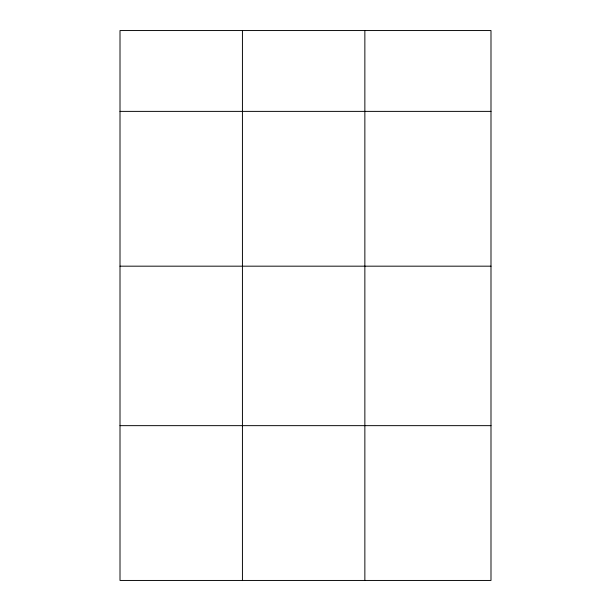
<?xml version="1.0" encoding="UTF-8"?>
<svg xmlns="http://www.w3.org/2000/svg" width="611" height="611" viewBox="0 0 611 611"><rect width="100%" height="100%" fill="white"/><g stroke="black" fill="none" stroke-linecap="round" stroke-linejoin="round"><path stroke-width="0.92" d="M490.992 266.175L490.992 30.55L120.008 30.55L120.008 580.45L490.992 580.45L490.992 266.175L120.008 266.175M120.008 111.378L490.992 111.378M120.008 425.653L490.992 425.653M364.859 30.55L364.859 580.45M242.43 30.55L242.43 580.45"/></g></svg>
